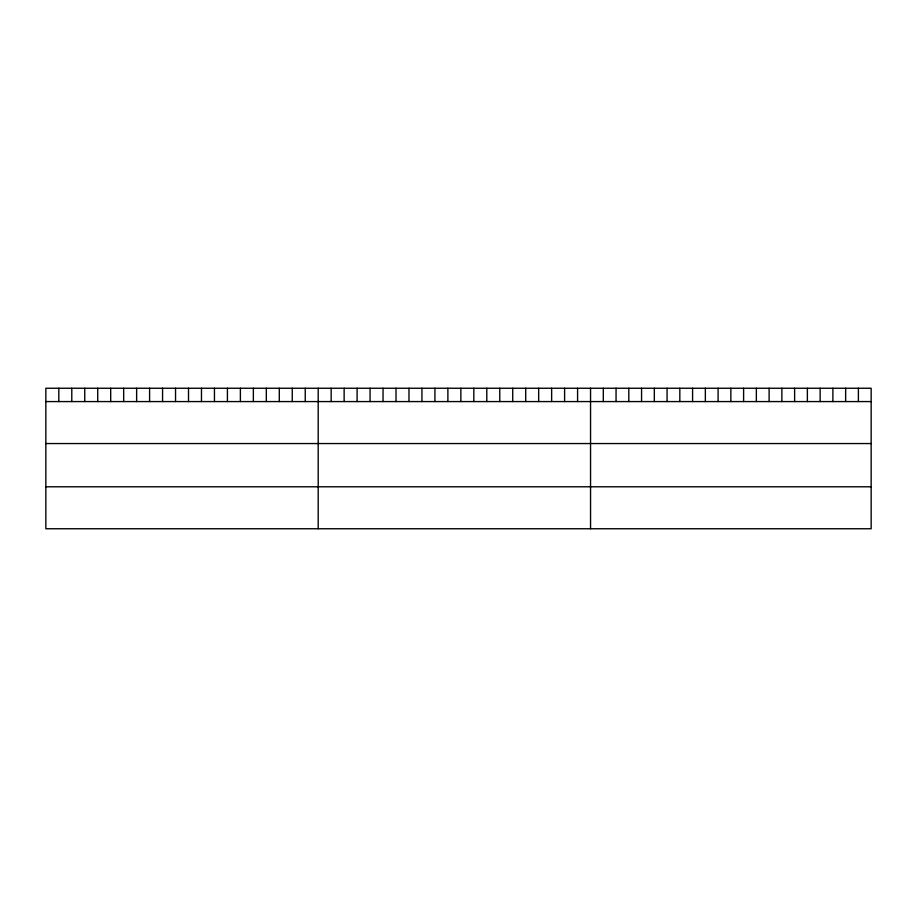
<?xml version="1.0" encoding="UTF-8"?>
<svg xmlns="http://www.w3.org/2000/svg" width="917" height="917" viewBox="0 0 917 917"><rect width="100%" height="100%" fill="white"/><g stroke="black" fill="none" stroke-linecap="round" stroke-linejoin="round"><path stroke-width="1.38" d="M871.15 401.577L871.15 528.754L45.85 528.754L45.85 388.246L871.15 388.246L871.15 401.577L45.85 401.577M45.85 443.553L871.15 443.553M45.85 486.789L871.15 486.789M858.392 388.246L858.392 401.577M845.646 388.246L845.646 401.577M832.888 388.246L832.888 401.577M820.13 388.246L820.13 401.577M807.373 388.246L807.373 401.577M794.626 388.246L794.626 401.577M781.869 388.246L781.869 401.577M769.111 388.246L769.111 401.577M756.353 388.246L756.353 401.577M743.607 388.246L743.607 401.577M730.849 388.246L730.849 401.577M718.091 388.246L718.091 401.577M705.345 388.246L705.345 401.577M692.587 388.246L692.587 401.577M679.829 388.246L679.829 401.577M667.072 388.246L667.072 401.577M654.325 388.246L654.325 401.577M641.568 388.246L641.568 401.577M628.81 388.246L628.81 401.577M616.052 388.246L616.052 401.577M603.306 388.246L603.306 401.577M590.548 388.246L590.548 528.754M577.584 388.246L577.584 401.577M564.608 388.246L564.608 401.577M551.644 388.246L551.644 401.577M538.669 388.246L538.669 401.577M525.705 388.246L525.705 401.577M512.729 388.246L512.729 401.577M499.765 388.246L499.765 401.577M486.801 388.246L486.801 401.577M473.825 388.246L473.825 401.577M460.861 388.246L460.861 401.577M447.886 388.246L447.886 401.577M434.922 388.246L434.922 401.577M421.946 388.246L421.946 401.577M408.982 388.246L408.982 401.577M396.018 388.246L396.018 401.577M383.042 388.246L383.042 401.577M370.078 388.246L370.078 401.577M357.103 388.246L357.103 401.577M344.139 388.246L344.139 401.577M331.163 388.246L331.163 401.577M318.199 388.246L318.199 528.754M305.235 388.246L305.235 401.577M292.259 388.246L292.259 401.577M279.295 388.246L279.295 401.577M266.32 388.246L266.32 401.577M253.356 388.246L253.356 401.577M240.38 388.246L240.38 401.577M227.416 388.246L227.416 401.577M214.452 388.246L214.452 401.577M201.476 388.246L201.476 401.577M188.512 388.246L188.512 401.577M175.537 388.246L175.537 401.577M162.573 388.246L162.573 401.577M149.597 388.246L149.597 401.577M136.633 388.246L136.633 401.577M123.669 388.246L123.669 401.577M110.693 388.246L110.693 401.577M97.729 388.246L97.729 401.577M84.754 388.246L84.754 401.577M71.79 388.246L71.79 401.577M58.814 388.246L58.814 401.577"/></g></svg>
